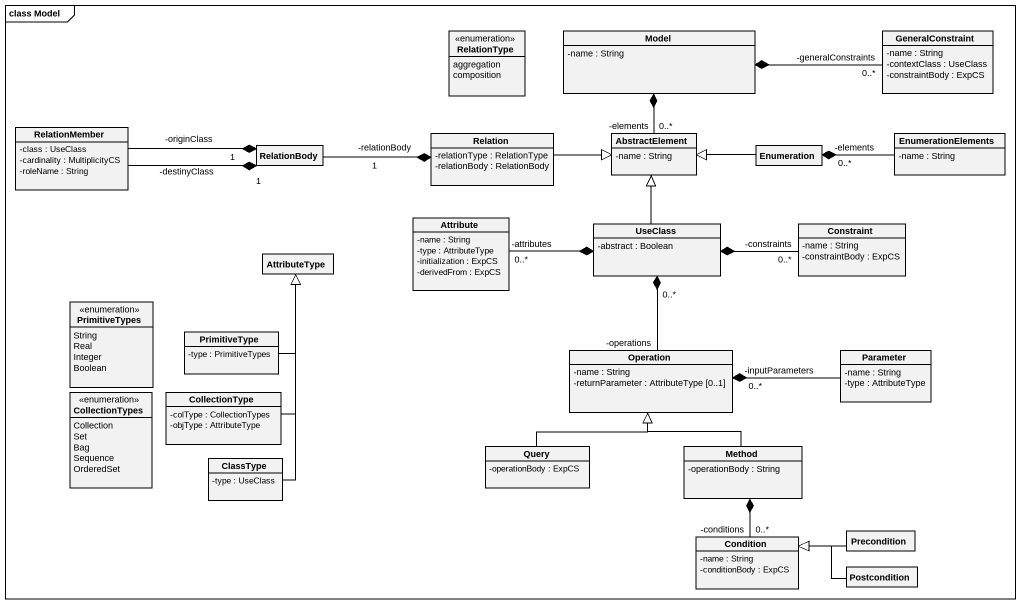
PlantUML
@startuml
mainframe class Model
hide circle
hide empty members
skinparam classAttributeIconSize 0
enum RelationType {
  aggregation
  composition
}
class Model {
  -name : String
}
class GeneralConstraint {
  -name : String
  -contextClass : UseClass
  -constraintBody : ExpCS
}
class RelationMember {
  -class : UseClass
  -cardinality : MultiplicityCS
  -roleName : String
}
class Relation {
  -relationType : RelationType
  -relationBody : RelationBody
}
class AbstractElement {
  -name : String
}
class EnumerationElements {
  -name : String
}
class RelationBody
class Enumeration
class Attribute {
  -name : String
  -type : AttributeType
  -initialization : ExpCS
  -derivedFrom : ExpCS
}
class AttributeType
class UseClass {
  -abstract : Boolean
}
class Constraint {
  -name : String
  -constraintBody : ExpCS
}
enum PrimitiveTypes {
  String
  Real
  Integer
  Boolean
}
class PrimitiveType {
  -type : PrimitiveTypes
}
class Operation {
  -name : String
  -returnParameter : AttributeType [0..1]
}
class Parameter {
  -name : String
  -type : AttributeType
}
enum CollectionTypes {
  Collection
  Set
  Bag
  Sequence
  OrderedSet
}
class CollectionType {
  -colType : CollectionTypes
  -objType : AttributeType
}
class Query {
  -operationBody : ExpCS
}
class Method {
  -operationBody : String
}
class ClassType {
  -type : UseClass
}
class Precondition
class Condition {
  -name : String
  -conditionBody : ExpCS
}
class Postcondition
Model *-right- "-generalConstraints\n0..*" GeneralConstraint
Model *-- "-elements\n0..*" AbstractElement
Relation -right-|> AbstractElement
Relation "1\n-relationBody" *-left- RelationBody
RelationBody "-originClass\n1" *-left- RelationMember
RelationBody "1\n-destinyClass" *-left- RelationMember
Enumeration -left-|> AbstractElement
Enumeration "-elements\n0..*" *-right- EnumerationElements
UseClass -up-|> AbstractElement
UseClass *-left- "-attributes\n0..*" Attribute
UseClass *-right- "-constraints\n0..*" Constraint
UseClass "0..*" *-- "-operations" Operation
PrimitiveType -up-|> AttributeType
Operation "-inputParameters\n0..*" *-right- Parameter
CollectionType -up-|> AttributeType
Query -up-|> Operation
Method -up-|> Operation
Method *-- "-conditions\n0..*" Condition
ClassType -up-|> AttributeType
Precondition -left-|> Condition
Postcondition -left-|> Condition
@enduml
